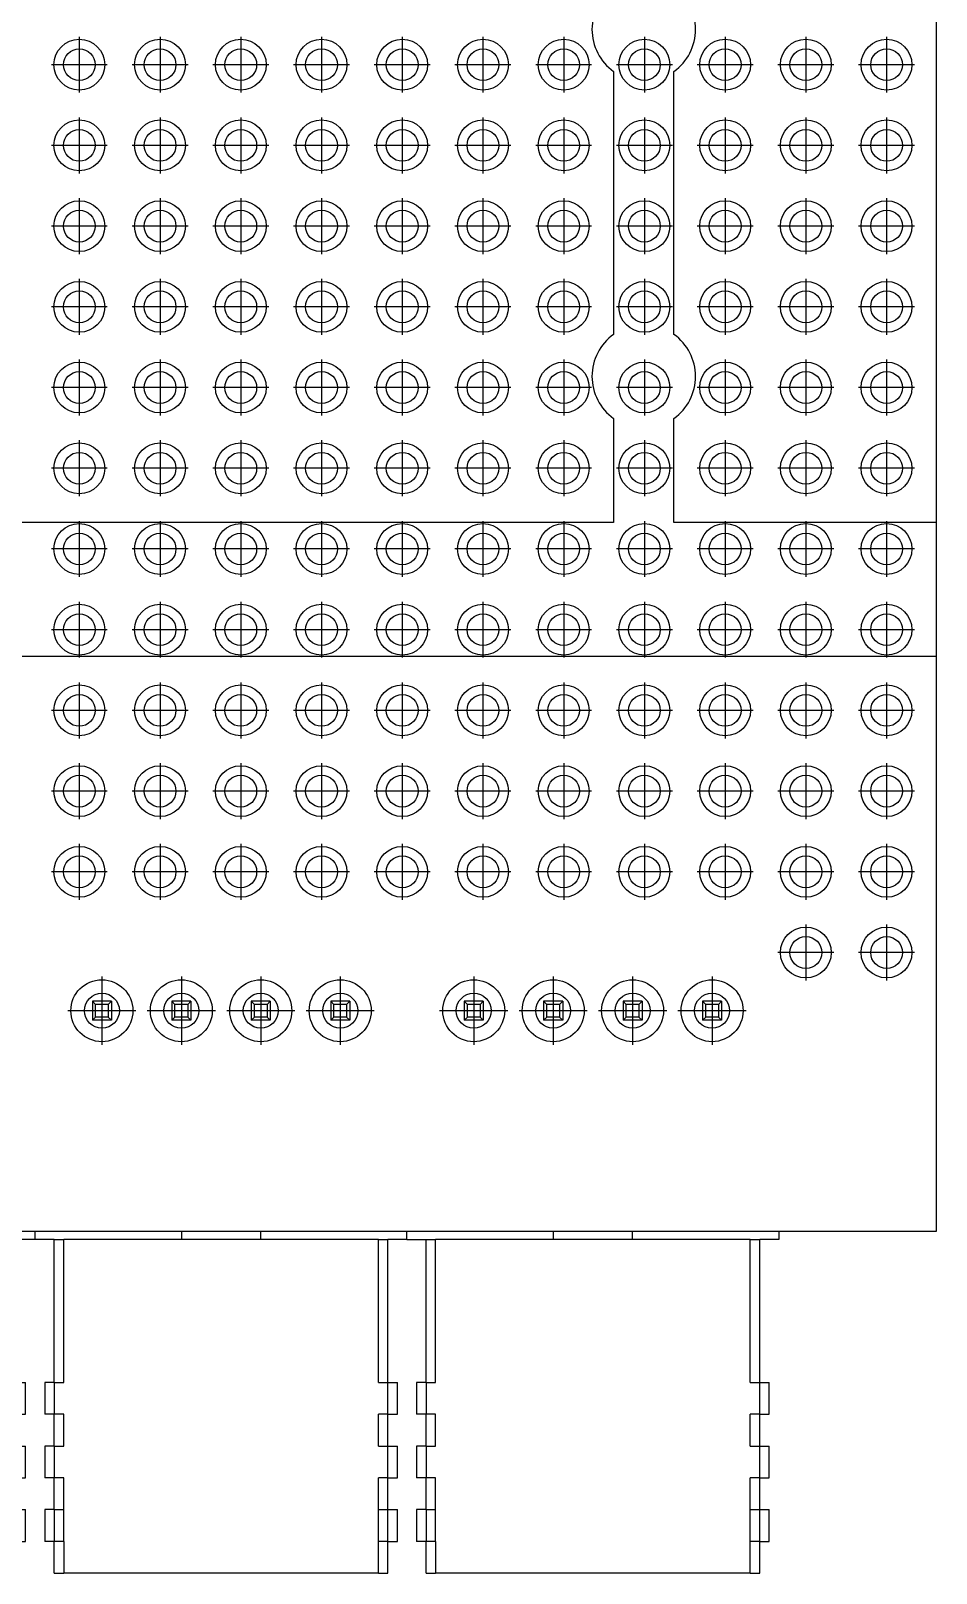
# Model space of a CAD drawing. Header units: millimetres. Extents: x -1068 to -853, y -1009 to -817.
# Drawn here: x -881.66 to -853.17, y -960.83 to -912.3 of the extents above; entities that cross this region are included whole.
import ezdxf

# ---------------------------------------------------------------- set-up
doc = ezdxf.new("R2010")
doc.units = ezdxf.units.MM
doc.linetypes.add('DOT_CENTER', pattern=[14, 12, -1, 0, -1])
doc.layers.add('1', color=7, linetype='Continuous')

# ---------------------------------------------------------------- blocks, each defined once
blk = doc.blocks.new('PTSM_0_5-4-P-2_5_WH__10', base_point=(-892.92, -960.835))
at = {"color": 7, "linetype": 'Continuous'}
for p, q in [((-892.62, -954.835), (-892.62, -950.335)), ((-892.62, -950.335), (-892.32, -950.335)), ((-891.968, -950.335), (-892.32, -950.335)), ((-891.859, -950.335), (-891.968, -950.335)), ((-888.62, -950.335), (-891.859, -950.335)), ((-886.12, -950.335), (-888.62, -950.335)), ((-882.881, -950.335), (-886.12, -950.335)), ((-882.772, -950.335), (-882.881, -950.335)), ((-882.42, -950.335), (-882.772, -950.335)), ((-882.42, -950.335), (-882.12, -950.335)), ((-882.12, -954.835), (-882.12, -950.335)), ((-892.62, -954.835), (-892.92, -954.835)), ((-892.92, -954.835), (-892.92, -955.835)), ((-892.62, -954.835), (-892.32, -954.835)), ((-882.42, -954.835), (-882.12, -954.835)), ((-882.12, -954.835), (-881.82, -954.835)), ((-881.82, -955.835), (-881.82, -954.835)), ((-892.62, -955.835), (-892.92, -955.835)), ((-892.32, -955.835), (-892.62, -955.835)), ((-892.62, -956.835), (-892.62, -955.835)), ((-882.12, -955.835), (-882.42, -955.835)), ((-882.12, -956.835), (-882.12, -955.835)), ((-882.12, -955.835), (-881.82, -955.835)), ((-892.62, -956.835), (-892.92, -956.835)), ((-892.92, -956.835), (-892.92, -957.835)), ((-892.62, -956.835), (-892.32, -956.835)), ((-882.42, -956.835), (-882.12, -956.835)), ((-882.12, -956.835), (-881.82, -956.835)), ((-881.82, -957.835), (-881.82, -956.835)), ((-892.62, -957.835), (-892.92, -957.835)), ((-892.32, -957.835), (-892.62, -957.835)), ((-892.62, -958.835), (-892.62, -957.835)), ((-882.12, -957.835), (-882.42, -957.835)), ((-882.12, -957.835), (-881.82, -957.835)), ((-882.12, -958.835), (-882.12, -957.835)), ((-892.62, -958.835), (-892.92, -958.835)), ((-892.92, -958.835), (-892.92, -959.835)), ((-892.62, -958.835), (-892.32, -958.835)), ((-882.42, -958.835), (-882.12, -958.835)), ((-882.12, -958.835), (-881.82, -958.835)), ((-881.82, -959.835), (-881.82, -958.835)), ((-892.62, -959.835), (-892.92, -959.835)), ((-892.32, -959.835), (-892.62, -959.835)), ((-892.62, -960.835), (-892.62, -959.835)), ((-882.12, -959.835), (-882.42, -959.835)), ((-882.12, -960.835), (-882.12, -959.835)), ((-882.12, -959.835), (-881.82, -959.835)), ((-892.62, -960.835), (-892.32, -960.835)), ((-882.42, -960.835), (-892.32, -960.835)), ((-882.42, -960.835), (-882.12, -960.835))]:
    blk.add_line(p, q, dxfattribs=at)
at = {"color": 2, "linetype": 'Continuous'}
for p, q in [((-892.32, -954.835), (-892.32, -950.335)), ((-882.42, -954.835), (-882.42, -950.335)), ((-892.62, -954.835), (-892.62, -955.835)), ((-882.12, -955.835), (-882.12, -954.835)), ((-892.32, -956.835), (-892.32, -955.835)), ((-882.42, -956.835), (-882.42, -955.835)), ((-892.62, -956.835), (-892.62, -957.835)), ((-882.12, -957.835), (-882.12, -956.835)), ((-892.32, -958.835), (-892.32, -957.835)), ((-882.42, -958.835), (-882.42, -957.835)), ((-892.62, -958.835), (-892.62, -959.835)), ((-892.32, -959.835), (-892.32, -958.835)), ((-882.42, -959.835), (-882.42, -958.835)), ((-882.12, -959.835), (-882.12, -958.835)), ((-892.32, -959.835), (-892.32, -960.835)), ((-882.42, -960.835), (-882.42, -959.835))]:
    blk.add_line(p, q, dxfattribs=at)
blk = doc.blocks.new('PTSM_0_5-4-HH-2_5-THR-WH__11', base_point=(-893.22, -950.335))
at = {"color": 7, "linetype": 'Continuous'}
for p, q in [((-891.42, -942.835), (-891.42, -943.435)), ((-891.32, -942.935), (-891.42, -942.835)), ((-890.82, -942.835), (-891.42, -942.835)), ((-891.32, -943.335), (-891.32, -942.935)), ((-890.92, -942.935), (-891.32, -942.935)), ((-890.82, -942.835), (-890.92, -942.935)), ((-890.92, -942.935), (-890.92, -943.335)), ((-890.82, -942.835), (-890.82, -943.435)), ((-888.82, -942.935), (-888.92, -942.835)), ((-888.32, -942.835), (-888.92, -942.835)), ((-888.92, -942.835), (-888.92, -943.435)), ((-888.42, -942.935), (-888.82, -942.935)), ((-888.82, -943.335), (-888.82, -942.935)), ((-888.32, -942.835), (-888.42, -942.935)), ((-888.42, -942.935), (-888.42, -943.335)), ((-888.32, -942.835), (-888.32, -943.435)), ((-886.42, -942.835), (-886.42, -943.435)), ((-885.82, -942.835), (-886.42, -942.835)), ((-886.32, -942.935), (-886.42, -942.835)), ((-886.32, -943.335), (-886.32, -942.935)), ((-885.92, -942.935), (-886.32, -942.935)), ((-885.82, -942.835), (-885.92, -942.935)), ((-885.92, -942.935), (-885.92, -943.335)), ((-885.82, -942.835), (-885.82, -943.435)), ((-883.92, -942.835), (-883.92, -943.435)), ((-883.32, -942.835), (-883.92, -942.835)), ((-883.82, -942.935), (-883.92, -942.835)), ((-883.82, -943.335), (-883.82, -942.935)), ((-883.42, -942.935), (-883.82, -942.935)), ((-883.32, -942.835), (-883.42, -942.935)), ((-883.42, -942.935), (-883.42, -943.335)), ((-883.32, -942.835), (-883.32, -943.435)), ((-891.42, -943.435), (-891.32, -943.335)), ((-890.82, -943.435), (-891.42, -943.435)), ((-890.92, -943.335), (-891.32, -943.335)), ((-890.92, -943.335), (-890.82, -943.435)), ((-888.92, -943.435), (-888.82, -943.335)), ((-888.32, -943.435), (-888.92, -943.435)), ((-888.42, -943.335), (-888.82, -943.335)), ((-888.42, -943.335), (-888.32, -943.435)), ((-886.42, -943.435), (-886.32, -943.335)), ((-885.82, -943.435), (-886.42, -943.435)), ((-885.92, -943.335), (-886.32, -943.335)), ((-885.92, -943.335), (-885.82, -943.435)), ((-883.92, -943.435), (-883.82, -943.335)), ((-883.32, -943.435), (-883.92, -943.435)), ((-883.42, -943.335), (-883.82, -943.335)), ((-883.42, -943.335), (-883.32, -943.435)), ((-893.22, -950.335), (-893.22, -950.085)), ((-888.62, -950.085), (-888.62, -950.335)), ((-886.12, -950.335), (-886.12, -950.085)), ((-881.52, -950.335), (-881.52, -950.085)), ((-892.62, -950.335), (-893.22, -950.335)), ((-892.62, -950.335), (-892.32, -950.335)), ((-891.968, -950.335), (-892.32, -950.335)), ((-891.859, -950.335), (-891.968, -950.335)), ((-888.62, -950.335), (-891.859, -950.335)), ((-882.881, -950.335), (-886.12, -950.335)), ((-882.772, -950.335), (-882.881, -950.335)), ((-882.42, -950.335), (-882.772, -950.335)), ((-882.42, -950.335), (-882.12, -950.335)), ((-881.52, -950.335), (-882.12, -950.335))]:
    blk.add_line(p, q, dxfattribs=at)
blk = doc.blocks.new('PTSM_0_5-4_3__12', base_point=(-893.22, -960.835))
for name, p in [('PTSM_0_5-4-HH-2_5-THR-WH__11', (-893.22, -950.335)), ('PTSM_0_5-4-P-2_5_WH__10', (-892.92, -960.835))]:
    blk.add_blockref(name, p)
blk = doc.blocks.new('PTSM_0_5-4-P-2_5_WH__13', base_point=(-881.22, -960.835))
at = {"color": 7, "linetype": 'Continuous'}
for p, q in [((-880.92, -954.835), (-880.92, -950.335)), ((-880.92, -950.335), (-880.62, -950.335)), ((-880.268, -950.335), (-880.62, -950.335)), ((-880.159, -950.335), (-880.268, -950.335)), ((-876.92, -950.335), (-880.159, -950.335)), ((-874.42, -950.335), (-876.92, -950.335)), ((-871.181, -950.335), (-874.42, -950.335)), ((-871.072, -950.335), (-871.181, -950.335)), ((-870.72, -950.335), (-871.072, -950.335)), ((-870.72, -950.335), (-870.42, -950.335)), ((-870.42, -954.835), (-870.42, -950.335)), ((-881.22, -954.835), (-881.22, -955.835)), ((-880.92, -954.835), (-881.22, -954.835)), ((-880.92, -954.835), (-880.62, -954.835)), ((-870.72, -954.835), (-870.42, -954.835)), ((-870.42, -954.835), (-870.12, -954.835)), ((-870.12, -955.835), (-870.12, -954.835)), ((-880.92, -955.835), (-881.22, -955.835)), ((-880.62, -955.835), (-880.92, -955.835)), ((-880.92, -956.835), (-880.92, -955.835)), ((-870.42, -955.835), (-870.72, -955.835)), ((-870.42, -955.835), (-870.12, -955.835)), ((-870.42, -956.835), (-870.42, -955.835)), ((-880.92, -956.835), (-881.22, -956.835)), ((-881.22, -956.835), (-881.22, -957.835)), ((-880.92, -956.835), (-880.62, -956.835)), ((-870.72, -956.835), (-870.42, -956.835)), ((-870.42, -956.835), (-870.12, -956.835)), ((-870.12, -957.835), (-870.12, -956.835)), ((-880.92, -957.835), (-881.22, -957.835)), ((-880.62, -957.835), (-880.92, -957.835)), ((-880.92, -958.835), (-880.92, -957.835)), ((-870.42, -957.835), (-870.72, -957.835)), ((-870.42, -957.835), (-870.12, -957.835)), ((-870.42, -958.835), (-870.42, -957.835)), ((-881.22, -958.835), (-881.22, -959.835)), ((-880.92, -958.835), (-881.22, -958.835)), ((-880.92, -958.835), (-880.62, -958.835)), ((-870.72, -958.835), (-870.42, -958.835)), ((-870.42, -958.835), (-870.12, -958.835)), ((-870.12, -959.835), (-870.12, -958.835)), ((-880.92, -959.835), (-881.22, -959.835)), ((-880.92, -960.835), (-880.92, -959.835)), ((-880.62, -959.835), (-880.92, -959.835)), ((-870.42, -959.835), (-870.72, -959.835)), ((-870.42, -959.835), (-870.12, -959.835)), ((-870.42, -960.835), (-870.42, -959.835)), ((-880.92, -960.835), (-880.62, -960.835)), ((-870.72, -960.835), (-880.62, -960.835)), ((-870.72, -960.835), (-870.42, -960.835))]:
    blk.add_line(p, q, dxfattribs=at)
at = {"color": 2, "linetype": 'Continuous'}
for p, q in [((-880.62, -954.835), (-880.62, -950.335)), ((-870.72, -954.835), (-870.72, -950.335)), ((-880.92, -954.835), (-880.92, -955.835)), ((-870.42, -955.835), (-870.42, -954.835)), ((-880.62, -956.835), (-880.62, -955.835)), ((-870.72, -956.835), (-870.72, -955.835)), ((-880.92, -956.835), (-880.92, -957.835)), ((-870.42, -957.835), (-870.42, -956.835)), ((-880.62, -958.835), (-880.62, -957.835)), ((-870.72, -958.835), (-870.72, -957.835)), ((-880.92, -958.835), (-880.92, -959.835)), ((-880.62, -959.835), (-880.62, -958.835)), ((-870.72, -959.835), (-870.72, -958.835)), ((-870.42, -959.835), (-870.42, -958.835)), ((-880.62, -959.835), (-880.62, -960.835)), ((-870.72, -960.835), (-870.72, -959.835))]:
    blk.add_line(p, q, dxfattribs=at)
blk = doc.blocks.new('PTSM_0_5-4-HH-2_5-THR-WH__14', base_point=(-881.52, -950.335))
at = {"color": 7, "linetype": 'Continuous'}
for p, q in [((-879.72, -942.835), (-879.72, -943.435)), ((-879.62, -942.935), (-879.72, -942.835)), ((-879.12, -942.835), (-879.72, -942.835)), ((-879.62, -943.335), (-879.62, -942.935)), ((-879.22, -942.935), (-879.62, -942.935)), ((-879.12, -942.835), (-879.22, -942.935)), ((-879.22, -942.935), (-879.22, -943.335)), ((-879.12, -942.835), (-879.12, -943.435)), ((-877.12, -942.935), (-877.22, -942.835)), ((-876.62, -942.835), (-877.22, -942.835)), ((-877.22, -942.835), (-877.22, -943.435)), ((-876.72, -942.935), (-877.12, -942.935)), ((-877.12, -943.335), (-877.12, -942.935)), ((-876.62, -942.835), (-876.72, -942.935)), ((-876.72, -942.935), (-876.72, -943.335)), ((-876.62, -942.835), (-876.62, -943.435)), ((-874.62, -942.935), (-874.72, -942.835)), ((-874.12, -942.835), (-874.72, -942.835)), ((-874.72, -942.835), (-874.72, -943.435)), ((-874.22, -942.935), (-874.62, -942.935)), ((-874.62, -943.335), (-874.62, -942.935)), ((-874.12, -942.835), (-874.22, -942.935)), ((-874.22, -942.935), (-874.22, -943.335)), ((-874.12, -942.835), (-874.12, -943.435)), ((-872.22, -942.835), (-872.22, -943.435)), ((-871.62, -942.835), (-872.22, -942.835)), ((-872.12, -942.935), (-872.22, -942.835)), ((-872.12, -943.335), (-872.12, -942.935)), ((-871.72, -942.935), (-872.12, -942.935)), ((-871.62, -942.835), (-871.72, -942.935)), ((-871.72, -942.935), (-871.72, -943.335)), ((-871.62, -942.835), (-871.62, -943.435)), ((-879.72, -943.435), (-879.62, -943.335)), ((-879.12, -943.435), (-879.72, -943.435)), ((-879.22, -943.335), (-879.62, -943.335)), ((-879.22, -943.335), (-879.12, -943.435)), ((-877.22, -943.435), (-877.12, -943.335)), ((-876.62, -943.435), (-877.22, -943.435)), ((-876.72, -943.335), (-877.12, -943.335)), ((-876.72, -943.335), (-876.62, -943.435)), ((-874.72, -943.435), (-874.62, -943.335)), ((-874.12, -943.435), (-874.72, -943.435)), ((-874.22, -943.335), (-874.62, -943.335)), ((-874.22, -943.335), (-874.12, -943.435)), ((-872.22, -943.435), (-872.12, -943.335)), ((-871.62, -943.435), (-872.22, -943.435)), ((-871.72, -943.335), (-872.12, -943.335)), ((-871.72, -943.335), (-871.62, -943.435)), ((-881.52, -950.335), (-881.52, -950.085)), ((-876.92, -950.085), (-876.92, -950.335)), ((-874.42, -950.335), (-874.42, -950.085)), ((-869.82, -950.335), (-869.82, -950.085)), ((-880.92, -950.335), (-881.52, -950.335)), ((-880.92, -950.335), (-880.62, -950.335)), ((-880.268, -950.335), (-880.62, -950.335)), ((-880.159, -950.335), (-880.268, -950.335)), ((-876.92, -950.335), (-880.159, -950.335)), ((-871.181, -950.335), (-874.42, -950.335)), ((-871.072, -950.335), (-871.181, -950.335)), ((-870.72, -950.335), (-871.072, -950.335)), ((-870.72, -950.335), (-870.42, -950.335)), ((-869.82, -950.335), (-870.42, -950.335))]:
    blk.add_line(p, q, dxfattribs=at)
blk = doc.blocks.new('PTSM_0_5-4_2__15', base_point=(-881.52, -960.835))
for name, p in [('PTSM_0_5-4-HH-2_5-THR-WH__14', (-881.52, -950.335)), ('PTSM_0_5-4-P-2_5_WH__13', (-881.22, -960.835))]:
    blk.add_blockref(name, p)
blk = doc.blocks.new('PTSM_0_5-4-HH-2_5-THR-WH__16', base_point=(-869.82, -950.335))
at = {"color": 7, "linetype": 'Continuous'}
for p, q in [((-867.92, -942.935), (-868.02, -942.835)), ((-868.02, -942.835), (-868.02, -943.435)), ((-867.42, -942.835), (-868.02, -942.835)), ((-867.92, -943.335), (-867.92, -942.935)), ((-867.52, -942.935), (-867.92, -942.935)), ((-867.42, -942.835), (-867.52, -942.935)), ((-867.52, -942.935), (-867.52, -943.335)), ((-867.42, -942.835), (-867.42, -943.435)), ((-865.42, -942.935), (-865.52, -942.835)), ((-864.92, -942.835), (-865.52, -942.835)), ((-865.52, -942.835), (-865.52, -943.435)), ((-865.02, -942.935), (-865.42, -942.935)), ((-865.42, -943.335), (-865.42, -942.935)), ((-864.92, -942.835), (-865.02, -942.935)), ((-865.02, -942.935), (-865.02, -943.335)), ((-864.92, -942.835), (-864.92, -943.435)), ((-863.02, -942.835), (-863.02, -943.435)), ((-862.92, -942.935), (-863.02, -942.835)), ((-862.42, -942.835), (-863.02, -942.835)), ((-862.92, -943.335), (-862.92, -942.935)), ((-862.52, -942.935), (-862.92, -942.935)), ((-862.42, -942.835), (-862.52, -942.935)), ((-862.52, -942.935), (-862.52, -943.335)), ((-862.42, -942.835), (-862.42, -943.435)), ((-860.42, -942.935), (-860.52, -942.835)), ((-860.52, -942.835), (-860.52, -943.435)), ((-859.92, -942.835), (-860.52, -942.835)), ((-860.02, -942.935), (-860.42, -942.935)), ((-860.42, -943.335), (-860.42, -942.935)), ((-859.92, -942.835), (-860.02, -942.935)), ((-860.02, -942.935), (-860.02, -943.335)), ((-859.92, -942.835), (-859.92, -943.435)), ((-868.02, -943.435), (-867.92, -943.335)), ((-867.42, -943.435), (-868.02, -943.435)), ((-867.52, -943.335), (-867.92, -943.335)), ((-867.52, -943.335), (-867.42, -943.435)), ((-865.52, -943.435), (-865.42, -943.335)), ((-864.92, -943.435), (-865.52, -943.435)), ((-865.02, -943.335), (-865.42, -943.335)), ((-865.02, -943.335), (-864.92, -943.435)), ((-863.02, -943.435), (-862.92, -943.335)), ((-862.42, -943.435), (-863.02, -943.435)), ((-862.52, -943.335), (-862.92, -943.335)), ((-862.52, -943.335), (-862.42, -943.435)), ((-860.52, -943.435), (-860.42, -943.335)), ((-859.92, -943.435), (-860.52, -943.435)), ((-860.02, -943.335), (-860.42, -943.335)), ((-860.02, -943.335), (-859.92, -943.435)), ((-869.82, -950.335), (-869.82, -950.085)), ((-865.22, -950.085), (-865.22, -950.335)), ((-862.72, -950.335), (-862.72, -950.085)), ((-858.12, -950.085), (-858.12, -950.335)), ((-869.82, -950.335), (-869.22, -950.335)), ((-869.22, -950.335), (-868.92, -950.335)), ((-868.568, -950.335), (-868.92, -950.335)), ((-868.459, -950.335), (-868.568, -950.335)), ((-865.22, -950.335), (-868.459, -950.335)), ((-859.481, -950.335), (-862.72, -950.335)), ((-859.372, -950.335), (-859.481, -950.335)), ((-859.02, -950.335), (-859.372, -950.335)), ((-859.02, -950.335), (-858.72, -950.335)), ((-858.12, -950.335), (-858.72, -950.335))]:
    blk.add_line(p, q, dxfattribs=at)
blk = doc.blocks.new('PTSM_0_5-4-P-2_5_WH__17', base_point=(-869.52, -960.835))
at = {"color": 7, "linetype": 'Continuous'}
for p, q in [((-869.22, -950.335), (-868.92, -950.335)), ((-869.22, -954.835), (-869.22, -950.335)), ((-868.568, -950.335), (-868.92, -950.335)), ((-868.459, -950.335), (-868.568, -950.335)), ((-865.22, -950.335), (-868.459, -950.335)), ((-862.72, -950.335), (-865.22, -950.335)), ((-859.481, -950.335), (-862.72, -950.335)), ((-859.372, -950.335), (-859.481, -950.335)), ((-859.02, -950.335), (-859.372, -950.335)), ((-859.02, -950.335), (-858.72, -950.335)), ((-858.72, -954.835), (-858.72, -950.335)), ((-869.22, -954.835), (-869.52, -954.835)), ((-869.52, -954.835), (-869.52, -955.835)), ((-869.22, -954.835), (-868.92, -954.835)), ((-859.02, -954.835), (-858.72, -954.835)), ((-858.72, -954.835), (-858.42, -954.835)), ((-858.42, -955.835), (-858.42, -954.835)), ((-869.22, -955.835), (-869.52, -955.835)), ((-869.22, -956.835), (-869.22, -955.835)), ((-868.92, -955.835), (-869.22, -955.835)), ((-858.72, -955.835), (-859.02, -955.835)), ((-858.72, -955.835), (-858.42, -955.835)), ((-858.72, -956.835), (-858.72, -955.835)), ((-869.22, -956.835), (-869.52, -956.835)), ((-869.52, -956.835), (-869.52, -957.835)), ((-869.22, -956.835), (-868.92, -956.835)), ((-859.02, -956.835), (-858.72, -956.835)), ((-858.72, -956.835), (-858.42, -956.835)), ((-858.42, -957.835), (-858.42, -956.835)), ((-869.22, -957.835), (-869.52, -957.835)), ((-869.22, -958.835), (-869.22, -957.835)), ((-868.92, -957.835), (-869.22, -957.835)), ((-858.72, -957.835), (-859.02, -957.835)), ((-858.72, -958.835), (-858.72, -957.835)), ((-858.72, -957.835), (-858.42, -957.835)), ((-869.22, -958.835), (-869.52, -958.835)), ((-869.52, -958.835), (-869.52, -959.835)), ((-869.22, -958.835), (-868.92, -958.835)), ((-859.02, -958.835), (-858.72, -958.835)), ((-858.72, -958.835), (-858.42, -958.835)), ((-858.42, -959.835), (-858.42, -958.835)), ((-869.22, -959.835), (-869.52, -959.835)), ((-868.92, -959.835), (-869.22, -959.835)), ((-869.22, -960.835), (-869.22, -959.835)), ((-858.72, -959.835), (-859.02, -959.835)), ((-858.72, -959.835), (-858.42, -959.835)), ((-858.72, -960.835), (-858.72, -959.835)), ((-869.22, -960.835), (-868.92, -960.835)), ((-859.02, -960.835), (-868.92, -960.835)), ((-859.02, -960.835), (-858.72, -960.835))]:
    blk.add_line(p, q, dxfattribs=at)
at = {"color": 2, "linetype": 'Continuous'}
for p, q in [((-868.92, -954.835), (-868.92, -950.335)), ((-859.02, -954.835), (-859.02, -950.335)), ((-869.22, -954.835), (-869.22, -955.835)), ((-858.72, -955.835), (-858.72, -954.835)), ((-868.92, -956.835), (-868.92, -955.835)), ((-859.02, -956.835), (-859.02, -955.835)), ((-869.22, -956.835), (-869.22, -957.835)), ((-858.72, -957.835), (-858.72, -956.835)), ((-868.92, -958.835), (-868.92, -957.835)), ((-859.02, -958.835), (-859.02, -957.835)), ((-869.22, -958.835), (-869.22, -959.835)), ((-868.92, -959.835), (-868.92, -958.835)), ((-859.02, -959.835), (-859.02, -958.835)), ((-858.72, -959.835), (-858.72, -958.835)), ((-868.92, -959.835), (-868.92, -960.835)), ((-859.02, -960.835), (-859.02, -959.835))]:
    blk.add_line(p, q, dxfattribs=at)
blk = doc.blocks.new('PTSM_0_5-4__18', base_point=(-869.82, -960.835))
for name, p in [('PTSM_0_5-4-HH-2_5-THR-WH__16', (-869.82, -950.335)), ('PTSM_0_5-4-P-2_5_WH__17', (-869.52, -960.835))]:
    blk.add_blockref(name, p)
blk = doc.blocks.new('RPI_BC_INT_PCB_00910062__20', base_point=(-912.17, -950.085))
at = {"color": 7, "linetype": 'Continuous'}
for p, q in [((-853.17, -888.795), (-853.17, -927.775)), ((-863.32, -913.579), (-863.32, -921.851)), ((-861.42, -921.851), (-861.42, -913.579)), ((-863.32, -924.499), (-863.32, -927.775)), ((-861.42, -927.775), (-861.42, -924.499)), ((-863.32, -927.775), (-899.18, -927.775)), ((-853.17, -927.775), (-861.42, -927.775)), ((-853.17, -927.775), (-853.17, -931.975)), ((-899.18, -931.975), (-853.17, -931.975)), ((-853.17, -931.975), (-853.17, -950.085)), ((-853.17, -950.085), (-912.17, -950.085))]:
    blk.add_line(p, q, dxfattribs=at)
for centre, radius in [((-880.13, -913.365), 0.8), ((-880.13, -913.365), 0.5), ((-877.59, -913.365), 0.8), ((-877.59, -913.365), 0.5), ((-875.05, -913.365), 0.8), ((-875.05, -913.365), 0.5), ((-872.51, -913.365), 0.8), ((-872.51, -913.365), 0.5), ((-869.97, -913.365), 0.8), ((-869.97, -913.365), 0.5), ((-867.43, -913.365), 0.8), ((-867.43, -913.365), 0.5), ((-864.89, -913.365), 0.8), ((-864.89, -913.365), 0.5), ((-862.35, -913.365), 0.8), ((-862.35, -913.365), 0.5), ((-859.81, -913.365), 0.8), ((-859.81, -913.365), 0.5), ((-857.27, -913.365), 0.8), ((-857.27, -913.365), 0.5), ((-854.73, -913.365), 0.8), ((-854.73, -913.365), 0.5), ((-880.13, -915.905), 0.8), ((-877.59, -915.905), 0.8), ((-875.05, -915.905), 0.8), ((-872.51, -915.905), 0.8), ((-869.97, -915.905), 0.8), ((-867.43, -915.905), 0.8), ((-864.89, -915.905), 0.8), ((-862.35, -915.905), 0.8), ((-859.81, -915.905), 0.8), ((-857.27, -915.905), 0.8), ((-854.73, -915.905), 0.8), ((-880.13, -915.905), 0.5), ((-877.59, -915.905), 0.5), ((-875.05, -915.905), 0.5), ((-872.51, -915.905), 0.5), ((-869.97, -915.905), 0.5), ((-867.43, -915.905), 0.5), ((-864.89, -915.905), 0.5), ((-862.35, -915.905), 0.5), ((-859.81, -915.905), 0.5), ((-857.27, -915.905), 0.5), ((-854.73, -915.905), 0.5), ((-880.13, -918.445), 0.8), ((-877.59, -918.445), 0.8), ((-875.05, -918.445), 0.8), ((-872.51, -918.445), 0.8), ((-869.97, -918.445), 0.8), ((-867.43, -918.445), 0.8), ((-864.89, -918.445), 0.8), ((-862.35, -918.445), 0.8), ((-859.81, -918.445), 0.8), ((-857.27, -918.445), 0.8), ((-854.73, -918.445), 0.8), ((-880.13, -918.445), 0.5), ((-877.59, -918.445), 0.5), ((-875.05, -918.445), 0.5), ((-872.51, -918.445), 0.5), ((-869.97, -918.445), 0.5), ((-867.43, -918.445), 0.5), ((-864.89, -918.445), 0.5), ((-862.35, -918.445), 0.5), ((-859.81, -918.445), 0.5), ((-857.27, -918.445), 0.5), ((-854.73, -918.445), 0.5), ((-880.13, -920.985), 0.8), ((-877.59, -920.985), 0.8), ((-875.05, -920.985), 0.8), ((-872.51, -920.985), 0.8), ((-869.97, -920.985), 0.8), ((-867.43, -920.985), 0.8), ((-864.89, -920.985), 0.8), ((-862.35, -920.985), 0.8), ((-859.81, -920.985), 0.8), ((-857.27, -920.985), 0.8), ((-854.73, -920.985), 0.8), ((-880.13, -920.985), 0.5), ((-877.59, -920.985), 0.5), ((-875.05, -920.985), 0.5), ((-872.51, -920.985), 0.5), ((-869.97, -920.985), 0.5), ((-867.43, -920.985), 0.5), ((-864.89, -920.985), 0.5), ((-862.35, -920.985), 0.5), ((-859.81, -920.985), 0.5), ((-857.27, -920.985), 0.5), ((-854.73, -920.985), 0.5), ((-880.13, -923.525), 0.8), ((-880.13, -923.525), 0.5), ((-877.59, -923.525), 0.8), ((-877.59, -923.525), 0.5), ((-875.05, -923.525), 0.8), ((-875.05, -923.525), 0.5), ((-872.51, -923.525), 0.8), ((-872.51, -923.525), 0.5), ((-869.97, -923.525), 0.8), ((-869.97, -923.525), 0.5), ((-867.43, -923.525), 0.8), ((-867.43, -923.525), 0.5), ((-864.89, -923.525), 0.8), ((-864.89, -923.525), 0.5), ((-862.35, -923.525), 0.8), ((-862.35, -923.525), 0.5), ((-859.81, -923.525), 0.8), ((-859.81, -923.525), 0.5), ((-857.27, -923.525), 0.8), ((-857.27, -923.525), 0.5), ((-854.73, -923.525), 0.8), ((-854.73, -923.525), 0.5), ((-880.13, -926.065), 0.8), ((-877.59, -926.065), 0.8), ((-875.05, -926.065), 0.8), ((-872.51, -926.065), 0.8), ((-869.97, -926.065), 0.8), ((-867.43, -926.065), 0.8), ((-864.89, -926.065), 0.8), ((-862.35, -926.065), 0.8), ((-859.81, -926.065), 0.8), ((-857.27, -926.065), 0.8), ((-854.73, -926.065), 0.8), ((-880.13, -926.065), 0.5), ((-877.59, -926.065), 0.5), ((-875.05, -926.065), 0.5), ((-872.51, -926.065), 0.5), ((-869.97, -926.065), 0.5), ((-867.43, -926.065), 0.5), ((-864.89, -926.065), 0.5), ((-862.35, -926.065), 0.5), ((-859.81, -926.065), 0.5), ((-857.27, -926.065), 0.5), ((-854.73, -926.065), 0.5), ((-880.13, -928.605), 0.8), ((-877.59, -928.605), 0.8), ((-875.05, -928.605), 0.8), ((-872.51, -928.605), 0.8), ((-869.97, -928.605), 0.8), ((-867.43, -928.605), 0.8), ((-864.89, -928.605), 0.8), ((-862.35, -928.605), 0.8), ((-859.81, -928.605), 0.8), ((-857.27, -928.605), 0.8), ((-854.73, -928.605), 0.8), ((-880.13, -928.605), 0.5), ((-877.59, -928.605), 0.5), ((-875.05, -928.605), 0.5), ((-872.51, -928.605), 0.5), ((-869.97, -928.605), 0.5), ((-867.43, -928.605), 0.5), ((-864.89, -928.605), 0.5), ((-862.35, -928.605), 0.5), ((-859.81, -928.605), 0.5), ((-857.27, -928.605), 0.5), ((-854.73, -928.605), 0.5), ((-880.13, -931.145), 0.8), ((-877.59, -931.145), 0.8), ((-875.05, -931.145), 0.8), ((-872.51, -931.145), 0.8), ((-869.97, -931.145), 0.8), ((-867.43, -931.145), 0.8), ((-864.89, -931.145), 0.8), ((-862.35, -931.145), 0.8), ((-859.81, -931.145), 0.8), ((-857.27, -931.145), 0.8), ((-854.73, -931.145), 0.8), ((-880.13, -931.145), 0.5), ((-877.59, -931.145), 0.5), ((-875.05, -931.145), 0.5), ((-872.51, -931.145), 0.5), ((-869.97, -931.145), 0.5), ((-867.43, -931.145), 0.5), ((-864.89, -931.145), 0.5), ((-862.35, -931.145), 0.5), ((-859.81, -931.145), 0.5), ((-857.27, -931.145), 0.5), ((-854.73, -931.145), 0.5), ((-880.13, -933.685), 0.8), ((-880.13, -933.685), 0.5), ((-877.59, -933.685), 0.8), ((-877.59, -933.685), 0.5), ((-875.05, -933.685), 0.8), ((-875.05, -933.685), 0.5), ((-872.51, -933.685), 0.8), ((-872.51, -933.685), 0.5), ((-869.97, -933.685), 0.8), ((-869.97, -933.685), 0.5), ((-867.43, -933.685), 0.8), ((-867.43, -933.685), 0.5), ((-864.89, -933.685), 0.8), ((-864.89, -933.685), 0.5), ((-862.35, -933.685), 0.8), ((-862.35, -933.685), 0.5), ((-859.81, -933.685), 0.8), ((-859.81, -933.685), 0.5), ((-857.27, -933.685), 0.8), ((-857.27, -933.685), 0.5), ((-854.73, -933.685), 0.8), ((-854.73, -933.685), 0.5), ((-880.13, -936.225), 0.8), ((-880.13, -936.225), 0.5), ((-877.59, -936.225), 0.8), ((-877.59, -936.225), 0.5), ((-875.05, -936.225), 0.8), ((-875.05, -936.225), 0.5), ((-872.51, -936.225), 0.8), ((-872.51, -936.225), 0.5), ((-869.97, -936.225), 0.8), ((-869.97, -936.225), 0.5), ((-867.43, -936.225), 0.8), ((-867.43, -936.225), 0.5), ((-864.89, -936.225), 0.8), ((-864.89, -936.225), 0.5), ((-862.35, -936.225), 0.8), ((-862.35, -936.225), 0.5), ((-859.81, -936.225), 0.8), ((-859.81, -936.225), 0.5), ((-857.27, -936.225), 0.8), ((-857.27, -936.225), 0.5), ((-854.73, -936.225), 0.8), ((-854.73, -936.225), 0.5), ((-880.13, -938.765), 0.8), ((-877.59, -938.765), 0.8), ((-875.05, -938.765), 0.8), ((-872.51, -938.765), 0.8), ((-869.97, -938.765), 0.8), ((-867.43, -938.765), 0.8), ((-864.89, -938.765), 0.8), ((-862.35, -938.765), 0.8), ((-859.81, -938.765), 0.8), ((-857.27, -938.765), 0.8), ((-854.73, -938.765), 0.8), ((-880.13, -938.765), 0.5), ((-877.59, -938.765), 0.5), ((-875.05, -938.765), 0.5), ((-872.51, -938.765), 0.5), ((-869.97, -938.765), 0.5), ((-867.43, -938.765), 0.5), ((-864.89, -938.765), 0.5), ((-862.35, -938.765), 0.5), ((-859.81, -938.765), 0.5), ((-857.27, -938.765), 0.5), ((-854.73, -938.765), 0.5), ((-857.27, -941.305), 0.8), ((-854.73, -941.305), 0.8), ((-857.27, -941.305), 0.5), ((-854.73, -941.305), 0.5), ((-879.42, -943.135), 0.975), ((-876.92, -943.135), 0.975), ((-874.42, -943.135), 0.975), ((-871.92, -943.135), 0.975), ((-867.72, -943.135), 0.975), ((-865.22, -943.135), 0.975), ((-862.72, -943.135), 0.975), ((-860.22, -943.135), 0.975), ((-879.42, -943.135), 0.55), ((-876.92, -943.135), 0.55), ((-874.42, -943.135), 0.55), ((-871.92, -943.135), 0.55), ((-867.72, -943.135), 0.55), ((-865.22, -943.135), 0.55), ((-862.72, -943.135), 0.55), ((-860.22, -943.135), 0.55)]:
    blk.add_circle(centre, radius, dxfattribs=at)
for centre, start, end in [((-862.37, -912.255), 125.6693, 234.3307), ((-862.37, -912.255), 305.6693, 54.3307), ((-862.37, -923.175), 125.6693, 234.3307), ((-862.37, -923.175), 305.6693, 54.3307)]:
    blk.add_arc(centre, 1.629, start, end, dxfattribs=at)
at = {"layer": '1', "color": 2, "linetype": 'DOT_CENTER'}
for p, q in [((-880.13, -912.485), (-880.13, -914.245)), ((-877.59, -912.485), (-877.59, -914.245)), ((-875.05, -912.485), (-875.05, -914.245)), ((-872.51, -912.485), (-872.51, -914.245)), ((-869.97, -912.485), (-869.97, -914.245)), ((-867.43, -912.485), (-867.43, -914.245)), ((-864.89, -912.485), (-864.89, -914.245)), ((-862.35, -912.485), (-862.35, -914.245)), ((-859.81, -912.485), (-859.81, -914.245)), ((-857.27, -912.485), (-857.27, -914.245)), ((-854.73, -912.485), (-854.73, -914.245)), ((-879.25, -913.365), (-881.01, -913.365)), ((-876.71, -913.365), (-878.47, -913.365)), ((-874.17, -913.365), (-875.93, -913.365)), ((-871.63, -913.365), (-873.39, -913.365)), ((-869.09, -913.365), (-870.85, -913.365)), ((-866.55, -913.365), (-868.31, -913.365)), ((-864.01, -913.365), (-865.77, -913.365)), ((-861.47, -913.365), (-863.23, -913.365)), ((-858.93, -913.365), (-860.69, -913.365)), ((-856.39, -913.365), (-858.15, -913.365)), ((-853.85, -913.365), (-855.61, -913.365)), ((-880.13, -915.025), (-880.13, -916.785)), ((-877.59, -915.025), (-877.59, -916.785)), ((-875.05, -915.025), (-875.05, -916.785)), ((-872.51, -915.025), (-872.51, -916.785)), ((-869.97, -915.025), (-869.97, -916.785)), ((-867.43, -915.025), (-867.43, -916.785)), ((-864.89, -915.025), (-864.89, -916.785)), ((-862.35, -915.025), (-862.35, -916.785)), ((-859.81, -915.025), (-859.81, -916.785)), ((-857.27, -915.025), (-857.27, -916.785)), ((-854.73, -915.025), (-854.73, -916.785)), ((-879.25, -915.905), (-881.01, -915.905)), ((-876.71, -915.905), (-878.47, -915.905)), ((-874.17, -915.905), (-875.93, -915.905)), ((-871.63, -915.905), (-873.39, -915.905)), ((-869.09, -915.905), (-870.85, -915.905)), ((-866.55, -915.905), (-868.31, -915.905)), ((-864.01, -915.905), (-865.77, -915.905)), ((-861.47, -915.905), (-863.23, -915.905)), ((-858.93, -915.905), (-860.69, -915.905)), ((-856.39, -915.905), (-858.15, -915.905)), ((-853.85, -915.905), (-855.61, -915.905)), ((-880.13, -917.565), (-880.13, -919.325)), ((-877.59, -917.565), (-877.59, -919.325)), ((-875.05, -917.565), (-875.05, -919.325)), ((-872.51, -917.565), (-872.51, -919.325)), ((-869.97, -917.565), (-869.97, -919.325)), ((-867.43, -917.565), (-867.43, -919.325)), ((-864.89, -917.565), (-864.89, -919.325)), ((-862.35, -917.565), (-862.35, -919.325)), ((-859.81, -917.565), (-859.81, -919.325)), ((-857.27, -917.565), (-857.27, -919.325)), ((-854.73, -917.565), (-854.73, -919.325)), ((-879.25, -918.445), (-881.01, -918.445)), ((-876.71, -918.445), (-878.47, -918.445)), ((-874.17, -918.445), (-875.93, -918.445)), ((-871.63, -918.445), (-873.39, -918.445)), ((-869.09, -918.445), (-870.85, -918.445)), ((-866.55, -918.445), (-868.31, -918.445)), ((-864.01, -918.445), (-865.77, -918.445)), ((-861.47, -918.445), (-863.23, -918.445)), ((-858.93, -918.445), (-860.69, -918.445)), ((-856.39, -918.445), (-858.15, -918.445)), ((-853.85, -918.445), (-855.61, -918.445)), ((-880.13, -920.105), (-880.13, -921.865)), ((-877.59, -920.105), (-877.59, -921.865)), ((-875.05, -920.105), (-875.05, -921.865)), ((-872.51, -920.105), (-872.51, -921.865)), ((-869.97, -920.105), (-869.97, -921.865)), ((-867.43, -920.105), (-867.43, -921.865)), ((-864.89, -920.105), (-864.89, -921.865)), ((-862.35, -920.105), (-862.35, -921.865)), ((-859.81, -920.105), (-859.81, -921.865)), ((-857.27, -920.105), (-857.27, -921.865)), ((-854.73, -920.105), (-854.73, -921.865)), ((-879.25, -920.985), (-881.01, -920.985)), ((-876.71, -920.985), (-878.47, -920.985)), ((-874.17, -920.985), (-875.93, -920.985)), ((-871.63, -920.985), (-873.39, -920.985)), ((-869.09, -920.985), (-870.85, -920.985)), ((-866.55, -920.985), (-868.31, -920.985)), ((-864.01, -920.985), (-865.77, -920.985)), ((-861.47, -920.985), (-863.23, -920.985)), ((-858.93, -920.985), (-860.69, -920.985)), ((-856.39, -920.985), (-858.15, -920.985)), ((-853.85, -920.985), (-855.61, -920.985)), ((-880.13, -922.645), (-880.13, -924.405)), ((-877.59, -922.645), (-877.59, -924.405)), ((-875.05, -922.645), (-875.05, -924.405)), ((-872.51, -922.645), (-872.51, -924.405)), ((-869.97, -922.645), (-869.97, -924.405)), ((-867.43, -922.645), (-867.43, -924.405)), ((-864.89, -922.645), (-864.89, -924.405)), ((-862.35, -922.645), (-862.35, -924.405)), ((-859.81, -922.645), (-859.81, -924.405)), ((-857.27, -922.645), (-857.27, -924.405)), ((-854.73, -922.645), (-854.73, -924.405)), ((-879.25, -923.525), (-881.01, -923.525)), ((-876.71, -923.525), (-878.47, -923.525)), ((-874.17, -923.525), (-875.93, -923.525)), ((-871.63, -923.525), (-873.39, -923.525)), ((-869.09, -923.525), (-870.85, -923.525)), ((-866.55, -923.525), (-868.31, -923.525)), ((-864.01, -923.525), (-865.77, -923.525)), ((-861.47, -923.525), (-863.23, -923.525)), ((-858.93, -923.525), (-860.69, -923.525)), ((-856.39, -923.525), (-858.15, -923.525)), ((-853.85, -923.525), (-855.61, -923.525)), ((-880.13, -925.185), (-880.13, -926.945)), ((-877.59, -925.185), (-877.59, -926.945)), ((-875.05, -925.185), (-875.05, -926.945)), ((-872.51, -925.185), (-872.51, -926.945)), ((-869.97, -925.185), (-869.97, -926.945)), ((-867.43, -925.185), (-867.43, -926.945)), ((-864.89, -925.185), (-864.89, -926.945)), ((-862.35, -925.185), (-862.35, -926.945)), ((-859.81, -925.185), (-859.81, -926.945)), ((-857.27, -925.185), (-857.27, -926.945)), ((-854.73, -925.185), (-854.73, -926.945)), ((-879.25, -926.065), (-881.01, -926.065)), ((-876.71, -926.065), (-878.47, -926.065)), ((-874.17, -926.065), (-875.93, -926.065)), ((-871.63, -926.065), (-873.39, -926.065)), ((-869.09, -926.065), (-870.85, -926.065)), ((-866.55, -926.065), (-868.31, -926.065)), ((-864.01, -926.065), (-865.77, -926.065)), ((-861.47, -926.065), (-863.23, -926.065)), ((-858.93, -926.065), (-860.69, -926.065)), ((-856.39, -926.065), (-858.15, -926.065)), ((-853.85, -926.065), (-855.61, -926.065)), ((-880.13, -927.725), (-880.13, -929.485)), ((-877.59, -927.725), (-877.59, -929.485)), ((-875.05, -927.725), (-875.05, -929.485)), ((-872.51, -927.725), (-872.51, -929.485)), ((-869.97, -927.725), (-869.97, -929.485)), ((-867.43, -927.725), (-867.43, -929.485)), ((-864.89, -927.725), (-864.89, -929.485)), ((-862.35, -927.725), (-862.35, -929.485)), ((-859.81, -927.725), (-859.81, -929.485)), ((-857.27, -927.725), (-857.27, -929.485)), ((-854.73, -927.725), (-854.73, -929.485)), ((-879.25, -928.605), (-881.01, -928.605)), ((-876.71, -928.605), (-878.47, -928.605)), ((-874.17, -928.605), (-875.93, -928.605)), ((-871.63, -928.605), (-873.39, -928.605)), ((-869.09, -928.605), (-870.85, -928.605)), ((-866.55, -928.605), (-868.31, -928.605)), ((-864.01, -928.605), (-865.77, -928.605)), ((-861.47, -928.605), (-863.23, -928.605)), ((-858.93, -928.605), (-860.69, -928.605)), ((-856.39, -928.605), (-858.15, -928.605)), ((-853.85, -928.605), (-855.61, -928.605)), ((-880.13, -930.265), (-880.13, -932.025)), ((-877.59, -930.265), (-877.59, -932.025)), ((-875.05, -930.265), (-875.05, -932.025)), ((-872.51, -930.265), (-872.51, -932.025)), ((-869.97, -930.265), (-869.97, -932.025)), ((-867.43, -930.265), (-867.43, -932.025)), ((-864.89, -930.265), (-864.89, -932.025)), ((-862.35, -930.265), (-862.35, -932.025)), ((-859.81, -930.265), (-859.81, -932.025)), ((-857.27, -930.265), (-857.27, -932.025)), ((-854.73, -930.265), (-854.73, -932.025)), ((-879.25, -931.145), (-881.01, -931.145)), ((-876.71, -931.145), (-878.47, -931.145)), ((-874.17, -931.145), (-875.93, -931.145)), ((-871.63, -931.145), (-873.39, -931.145)), ((-869.09, -931.145), (-870.85, -931.145)), ((-866.55, -931.145), (-868.31, -931.145)), ((-864.01, -931.145), (-865.77, -931.145)), ((-861.47, -931.145), (-863.23, -931.145)), ((-858.93, -931.145), (-860.69, -931.145)), ((-856.39, -931.145), (-858.15, -931.145)), ((-853.85, -931.145), (-855.61, -931.145)), ((-880.13, -932.805), (-880.13, -934.565)), ((-877.59, -932.805), (-877.59, -934.565)), ((-875.05, -932.805), (-875.05, -934.565)), ((-872.51, -932.805), (-872.51, -934.565)), ((-869.97, -932.805), (-869.97, -934.565)), ((-867.43, -932.805), (-867.43, -934.565)), ((-864.89, -932.805), (-864.89, -934.565)), ((-862.35, -932.805), (-862.35, -934.565)), ((-859.81, -932.805), (-859.81, -934.565)), ((-857.27, -932.805), (-857.27, -934.565)), ((-854.73, -932.805), (-854.73, -934.565)), ((-879.25, -933.685), (-881.01, -933.685)), ((-876.71, -933.685), (-878.47, -933.685)), ((-874.17, -933.685), (-875.93, -933.685)), ((-871.63, -933.685), (-873.39, -933.685)), ((-869.09, -933.685), (-870.85, -933.685)), ((-866.55, -933.685), (-868.31, -933.685)), ((-864.01, -933.685), (-865.77, -933.685)), ((-861.47, -933.685), (-863.23, -933.685)), ((-858.93, -933.685), (-860.69, -933.685)), ((-856.39, -933.685), (-858.15, -933.685)), ((-853.85, -933.685), (-855.61, -933.685)), ((-880.13, -935.345), (-880.13, -937.105)), ((-877.59, -935.345), (-877.59, -937.105)), ((-875.05, -935.345), (-875.05, -937.105)), ((-872.51, -935.345), (-872.51, -937.105)), ((-869.97, -935.345), (-869.97, -937.105)), ((-867.43, -935.345), (-867.43, -937.105)), ((-864.89, -935.345), (-864.89, -937.105)), ((-862.35, -935.345), (-862.35, -937.105)), ((-859.81, -935.345), (-859.81, -937.105)), ((-857.27, -935.345), (-857.27, -937.105)), ((-854.73, -935.345), (-854.73, -937.105)), ((-879.25, -936.225), (-881.01, -936.225)), ((-876.71, -936.225), (-878.47, -936.225)), ((-874.17, -936.225), (-875.93, -936.225)), ((-871.63, -936.225), (-873.39, -936.225)), ((-869.09, -936.225), (-870.85, -936.225)), ((-866.55, -936.225), (-868.31, -936.225)), ((-864.01, -936.225), (-865.77, -936.225)), ((-861.47, -936.225), (-863.23, -936.225)), ((-858.93, -936.225), (-860.69, -936.225)), ((-856.39, -936.225), (-858.15, -936.225)), ((-853.85, -936.225), (-855.61, -936.225)), ((-880.13, -937.885), (-880.13, -939.645)), ((-877.59, -937.885), (-877.59, -939.645)), ((-875.05, -937.885), (-875.05, -939.645)), ((-872.51, -937.885), (-872.51, -939.645)), ((-869.97, -937.885), (-869.97, -939.645)), ((-867.43, -937.885), (-867.43, -939.645)), ((-864.89, -937.885), (-864.89, -939.645)), ((-862.35, -937.885), (-862.35, -939.645)), ((-859.81, -937.885), (-859.81, -939.645)), ((-857.27, -937.885), (-857.27, -939.645)), ((-854.73, -937.885), (-854.73, -939.645)), ((-879.25, -938.765), (-881.01, -938.765)), ((-876.71, -938.765), (-878.47, -938.765)), ((-874.17, -938.765), (-875.93, -938.765)), ((-871.63, -938.765), (-873.39, -938.765)), ((-869.09, -938.765), (-870.85, -938.765)), ((-866.55, -938.765), (-868.31, -938.765)), ((-864.01, -938.765), (-865.77, -938.765)), ((-861.47, -938.765), (-863.23, -938.765)), ((-858.93, -938.765), (-860.69, -938.765)), ((-856.39, -938.765), (-858.15, -938.765)), ((-853.85, -938.765), (-855.61, -938.765)), ((-857.27, -940.425), (-857.27, -942.185)), ((-854.73, -940.425), (-854.73, -942.185)), ((-856.39, -941.305), (-858.15, -941.305)), ((-853.85, -941.305), (-855.61, -941.305)), ((-879.42, -942.062), (-879.42, -944.207)), ((-876.92, -942.062), (-876.92, -944.207)), ((-874.42, -942.062), (-874.42, -944.207)), ((-871.92, -942.062), (-871.92, -944.207)), ((-867.72, -942.062), (-867.72, -944.207)), ((-865.22, -942.062), (-865.22, -944.207)), ((-862.72, -942.062), (-862.72, -944.207)), ((-860.22, -942.062), (-860.22, -944.207)), ((-878.348, -943.135), (-880.493, -943.135)), ((-875.848, -943.135), (-877.993, -943.135)), ((-873.348, -943.135), (-875.493, -943.135)), ((-870.848, -943.135), (-872.993, -943.135)), ((-866.648, -943.135), (-868.793, -943.135)), ((-864.148, -943.135), (-866.293, -943.135)), ((-861.648, -943.135), (-863.793, -943.135)), ((-859.148, -943.135), (-861.293, -943.135))]:
    blk.add_line(p, q, dxfattribs=at)
blk = doc.blocks.new('RPI-BC_INT-PCB_SET__21', base_point=(-912.17, -960.835))
for name, p in [('RPI_BC_INT_PCB_00910062__20', (-912.17, -950.085)), ('PTSM_0_5-4_3__12', (-893.22, -960.835)), ('PTSM_0_5-4_2__15', (-881.52, -960.835)), ('PTSM_0_5-4__18', (-869.82, -960.835))]:
    blk.add_blockref(name, p)
blk = doc.blocks.new('Rckans1', base_point=(-882.67, -912.96))
blk.add_blockref('RPI-BC_INT-PCB_SET__21', (-912.17, -960.835))

msp = doc.modelspace()

# ---------------------------------------------------------------- block references
msp.add_blockref('Rckans1', (-882.67, -912.96))

doc.saveas('drawing.dxf')
